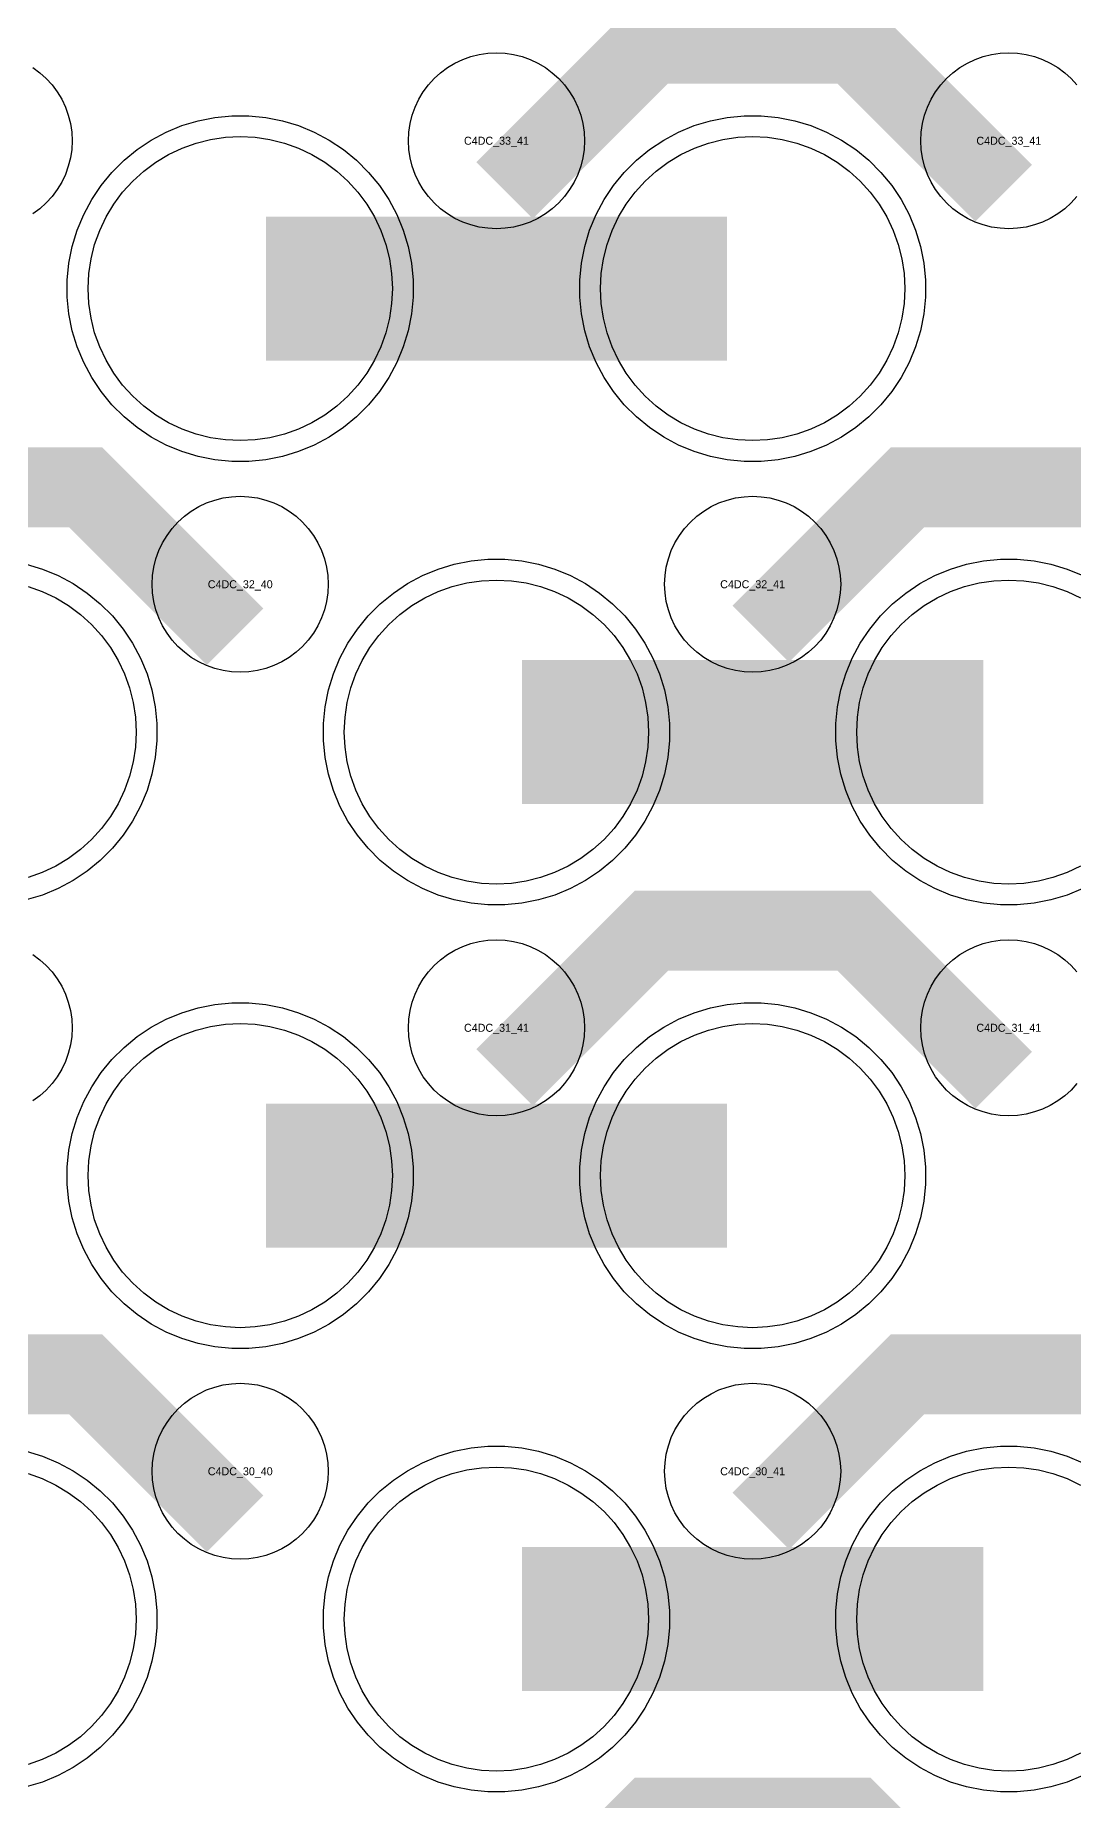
# Model space of a CAD drawing. Extents: x -11880 to 11880, y -14992 to 14992.
# Drawn here: x 976 to 1300, y -10739 to -10188 of the extents above; entities that cross this region are included whole.
import ezdxf
from ezdxf.enums import TextEntityAlignment as Align

# ---------------------------------------------------------------- set-up
doc = ezdxf.new("R2010")
doc.units = 0
doc.header["$MEASUREMENT"] = 0
for name, color, linetype in [('GDS_775_DT_237', 138, 'CONTINUOUS'), ('RDL1_FS', 34, 'CONTINUOUS'), ('RDL_BS', 160, 'CONTINUOUS')]:
    doc.layers.add(name, color=color, linetype=linetype)

msp = doc.modelspace()

# ---------------------------------------------------------------- linework, layer by layer
at = {"layer": 'RDL1_FS'}
for points in [[(1040, -10314.459), (1035.343, -10314.23), (1030.732, -10313.546), (1026.209, -10312.414), (1021.819, -10310.842), (1017.605, -10308.85), (1013.605, -10306.452), (1009.86, -10303.674), (1006.406, -10300.544), (1003.276, -10297.09), (1000.498, -10293.345), (998.1, -10289.345), (996.108, -10285.131), (994.536, -10280.741), (993.404, -10276.218), (992.72, -10271.607), (992.491, -10266.95), (992.72, -10262.293), (993.404, -10257.682), (994.536, -10253.159), (996.108, -10248.769), (998.1, -10244.555), (1000.498, -10240.555), (1003.276, -10236.81), (1006.406, -10233.356), (1009.86, -10230.226), (1013.605, -10227.448), (1017.605, -10225.05), (1021.819, -10223.058), (1026.209, -10221.486), (1030.732, -10220.354), (1035.343, -10219.67), (1040, -10219.441), (1044.657, -10219.67), (1049.268, -10220.354), (1053.791, -10221.486), (1058.181, -10223.058), (1062.395, -10225.05), (1066.395, -10227.448), (1070.14, -10230.226), (1073.594, -10233.356), (1076.724, -10236.81), (1079.502, -10240.555), (1081.9, -10244.555), (1083.892, -10248.769), (1085.464, -10253.159), (1086.596, -10257.682), (1087.28, -10262.293), (1087.509, -10266.95), (1087.28, -10271.607), (1086.596, -10276.218), (1085.464, -10280.741), (1083.892, -10285.131), (1081.9, -10289.345), (1079.502, -10293.345), (1076.724, -10297.09), (1073.594, -10300.544), (1070.14, -10303.674), (1066.395, -10306.452), (1062.395, -10308.85), (1058.181, -10310.842), (1053.791, -10312.414), (1049.268, -10313.546), (1044.657, -10314.23)], [(1200, -10314.459), (1195.343, -10314.23), (1190.732, -10313.546), (1186.209, -10312.414), (1181.819, -10310.842), (1177.605, -10308.85), (1173.605, -10306.452), (1169.86, -10303.674), (1166.406, -10300.544), (1163.276, -10297.09), (1160.498, -10293.345), (1158.1, -10289.345), (1156.108, -10285.131), (1154.536, -10280.741), (1153.404, -10276.218), (1152.72, -10271.607), (1152.491, -10266.95), (1152.72, -10262.293), (1153.404, -10257.682), (1154.536, -10253.159), (1156.108, -10248.769), (1158.1, -10244.555), (1160.498, -10240.555), (1163.276, -10236.81), (1166.406, -10233.356), (1169.86, -10230.226), (1173.605, -10227.448), (1177.605, -10225.05), (1181.819, -10223.058), (1186.209, -10221.486), (1190.732, -10220.354), (1195.343, -10219.67), (1200, -10219.441), (1204.657, -10219.67), (1209.268, -10220.354), (1213.791, -10221.486), (1218.181, -10223.058), (1222.395, -10225.05), (1226.395, -10227.448), (1230.14, -10230.226), (1233.594, -10233.356), (1236.724, -10236.81), (1239.502, -10240.555), (1241.9, -10244.555), (1243.892, -10248.769), (1245.464, -10253.159), (1246.596, -10257.682), (1247.28, -10262.293), (1247.509, -10266.95), (1247.28, -10271.607), (1246.596, -10276.218), (1245.464, -10280.741), (1243.892, -10285.131), (1241.9, -10289.345), (1239.502, -10293.345), (1236.724, -10297.09), (1233.594, -10300.544), (1230.14, -10303.674), (1226.395, -10306.452), (1222.395, -10308.85), (1218.181, -10310.842), (1213.791, -10312.414), (1209.268, -10313.546), (1204.657, -10314.23)], [(1120, -10453.024), (1115.343, -10452.795), (1110.732, -10452.111), (1106.209, -10450.979), (1101.819, -10449.407), (1097.605, -10447.415), (1093.605, -10445.017), (1089.86, -10442.239), (1086.406, -10439.109), (1083.276, -10435.655), (1080.498, -10431.91), (1078.1, -10427.91), (1076.108, -10423.696), (1074.536, -10419.306), (1073.404, -10414.783), (1072.72, -10410.172), (1072.491, -10405.515), (1072.72, -10400.858), (1073.404, -10396.247), (1074.536, -10391.724), (1076.108, -10387.334), (1078.1, -10383.12), (1080.498, -10379.12), (1083.276, -10375.375), (1086.406, -10371.921), (1089.86, -10368.791), (1093.605, -10366.013), (1097.605, -10363.615), (1101.819, -10361.623), (1106.209, -10360.051), (1110.732, -10358.919), (1115.343, -10358.235), (1120, -10358.006), (1124.657, -10358.235), (1129.268, -10358.919), (1133.791, -10360.051), (1138.181, -10361.623), (1142.395, -10363.615), (1146.395, -10366.013), (1150.14, -10368.791), (1153.594, -10371.921), (1156.724, -10375.375), (1159.502, -10379.12), (1161.9, -10383.12), (1163.892, -10387.334), (1165.464, -10391.724), (1166.596, -10396.247), (1167.28, -10400.858), (1167.509, -10405.515), (1167.28, -10410.172), (1166.596, -10414.783), (1165.464, -10419.306), (1163.892, -10423.696), (1161.9, -10427.91), (1159.502, -10431.91), (1156.724, -10435.655), (1153.594, -10439.109), (1150.14, -10442.239), (1146.395, -10445.017), (1142.395, -10447.415), (1138.181, -10449.407), (1133.791, -10450.979), (1129.268, -10452.111), (1124.657, -10452.795)], [(1040, -10591.589), (1035.343, -10591.36), (1030.732, -10590.676), (1026.209, -10589.544), (1021.819, -10587.972), (1017.605, -10585.98), (1013.605, -10583.582), (1009.86, -10580.804), (1006.406, -10577.674), (1003.276, -10574.22), (1000.498, -10570.475), (998.1, -10566.475), (996.108, -10562.261), (994.536, -10557.871), (993.404, -10553.348), (992.72, -10548.737), (992.491, -10544.08), (992.72, -10539.423), (993.404, -10534.812), (994.536, -10530.289), (996.108, -10525.899), (998.1, -10521.685), (1000.498, -10517.685), (1003.276, -10513.94), (1006.406, -10510.486), (1009.86, -10507.356), (1013.605, -10504.578), (1017.605, -10502.18), (1021.819, -10500.188), (1026.209, -10498.616), (1030.732, -10497.484), (1035.343, -10496.8), (1040, -10496.571), (1044.657, -10496.8), (1049.268, -10497.484), (1053.791, -10498.616), (1058.181, -10500.188), (1062.395, -10502.18), (1066.395, -10504.578), (1070.14, -10507.356), (1073.594, -10510.486), (1076.724, -10513.94), (1079.502, -10517.685), (1081.9, -10521.685), (1083.892, -10525.899), (1085.464, -10530.289), (1086.596, -10534.812), (1087.28, -10539.423), (1087.509, -10544.08), (1087.28, -10548.737), (1086.596, -10553.348), (1085.464, -10557.871), (1083.892, -10562.261), (1081.9, -10566.475), (1079.502, -10570.475), (1076.724, -10574.22), (1073.594, -10577.674), (1070.14, -10580.804), (1066.395, -10583.582), (1062.395, -10585.98), (1058.181, -10587.972), (1053.791, -10589.544), (1049.268, -10590.676), (1044.657, -10591.36)], [(1200, -10591.589), (1195.343, -10591.36), (1190.732, -10590.676), (1186.209, -10589.544), (1181.819, -10587.972), (1177.605, -10585.98), (1173.605, -10583.582), (1169.86, -10580.804), (1166.406, -10577.674), (1163.276, -10574.22), (1160.498, -10570.475), (1158.1, -10566.475), (1156.108, -10562.261), (1154.536, -10557.871), (1153.404, -10553.348), (1152.72, -10548.737), (1152.491, -10544.08), (1152.72, -10539.423), (1153.404, -10534.812), (1154.536, -10530.289), (1156.108, -10525.899), (1158.1, -10521.685), (1160.498, -10517.685), (1163.276, -10513.94), (1166.406, -10510.486), (1169.86, -10507.356), (1173.605, -10504.578), (1177.605, -10502.18), (1181.819, -10500.188), (1186.209, -10498.616), (1190.732, -10497.484), (1195.343, -10496.8), (1200, -10496.571), (1204.657, -10496.8), (1209.268, -10497.484), (1213.791, -10498.616), (1218.181, -10500.188), (1222.395, -10502.18), (1226.395, -10504.578), (1230.14, -10507.356), (1233.594, -10510.486), (1236.724, -10513.94), (1239.502, -10517.685), (1241.9, -10521.685), (1243.892, -10525.899), (1245.464, -10530.289), (1246.596, -10534.812), (1247.28, -10539.423), (1247.509, -10544.08), (1247.28, -10548.737), (1246.596, -10553.348), (1245.464, -10557.871), (1243.892, -10562.261), (1241.9, -10566.475), (1239.502, -10570.475), (1236.724, -10574.22), (1233.594, -10577.674), (1230.14, -10580.804), (1226.395, -10583.582), (1222.395, -10585.98), (1218.181, -10587.972), (1213.791, -10589.544), (1209.268, -10590.676), (1204.657, -10591.36)], [(1120, -10730.149), (1115.343, -10729.92), (1110.732, -10729.236), (1106.209, -10728.104), (1101.819, -10726.532), (1097.605, -10724.54), (1093.605, -10722.142), (1089.86, -10719.364), (1086.406, -10716.234), (1083.276, -10712.78), (1080.498, -10709.035), (1078.1, -10705.035), (1076.108, -10700.821), (1074.536, -10696.431), (1073.404, -10691.908), (1072.72, -10687.297), (1072.491, -10682.64), (1072.72, -10677.983), (1073.404, -10673.372), (1074.536, -10668.849), (1076.108, -10664.459), (1078.1, -10660.245), (1080.498, -10656.245), (1083.276, -10652.5), (1086.406, -10649.046), (1089.86, -10645.916), (1093.605, -10643.138), (1097.605, -10640.74), (1101.819, -10638.748), (1106.209, -10637.176), (1110.732, -10636.044), (1115.343, -10635.36), (1120, -10635.131), (1124.657, -10635.36), (1129.268, -10636.044), (1133.791, -10637.176), (1138.181, -10638.748), (1142.395, -10640.74), (1146.395, -10643.138), (1150.14, -10645.916), (1153.594, -10649.046), (1156.724, -10652.5), (1159.502, -10656.245), (1161.9, -10660.245), (1163.892, -10664.459), (1165.464, -10668.849), (1166.596, -10673.372), (1167.28, -10677.983), (1167.509, -10682.64), (1167.28, -10687.297), (1166.596, -10691.908), (1165.464, -10696.431), (1163.892, -10700.821), (1161.9, -10705.035), (1159.502, -10709.035), (1156.724, -10712.78), (1153.594, -10716.234), (1150.14, -10719.364), (1146.395, -10722.142), (1142.395, -10724.54), (1138.181, -10726.532), (1133.791, -10728.104), (1129.268, -10729.236), (1124.657, -10729.92)]]:
    msp.add_lwpolyline(points, close=True, dxfattribs=at)
for points in [[(1048.002, -10266.95, 45, 45, 0), (1120.002, -10266.95, 45, 45, 0)], [(1120.002, -10266.95, 45, 45, 0), (1192.002, -10266.95, 45, 45, 0)], [(1128.002, -10405.515, 45, 45, 0), (1200.002, -10405.515, 45, 45, 0)], [(1200.002, -10405.515, 45, 45, 0), (1272.002, -10405.515, 45, 45, 0)], [(1048.002, -10544.08, 45, 45, 0), (1120.002, -10544.08, 45, 45, 0)], [(1120.002, -10544.08, 45, 45, 0), (1192.002, -10544.08, 45, 45, 0)], [(1128.002, -10682.64, 45, 45, 0), (1200.002, -10682.64, 45, 45, 0)], [(1200.002, -10682.64, 45, 45, 0), (1272.002, -10682.64, 45, 45, 0)]]:
    msp.add_lwpolyline(points, format="xyseb", dxfattribs=at)
for points in [[(973.791, -10360.051), (978.181, -10361.623), (982.395, -10363.615), (986.395, -10366.013), (990.14, -10368.791), (993.594, -10371.921), (996.724, -10375.375), (999.502, -10379.12), (1001.9, -10383.12), (1003.892, -10387.334), (1005.464, -10391.724), (1006.596, -10396.247), (1007.28, -10400.858), (1007.509, -10405.515), (1007.28, -10410.172), (1006.596, -10414.783), (1005.464, -10419.306), (1003.892, -10423.696), (1001.9, -10427.91), (999.502, -10431.91), (996.724, -10435.655), (993.594, -10439.109), (990.14, -10442.239), (986.395, -10445.017), (982.395, -10447.415), (978.181, -10449.407), (973.791, -10450.979)], [(1302.395, -10447.415), (1298.181, -10449.407), (1293.791, -10450.979), (1289.268, -10452.111), (1284.657, -10452.795), (1280, -10453.024), (1275.343, -10452.795), (1270.732, -10452.111), (1266.209, -10450.979), (1261.819, -10449.407), (1257.605, -10447.415), (1253.605, -10445.017), (1249.86, -10442.239), (1246.406, -10439.109), (1243.276, -10435.655), (1240.498, -10431.91), (1238.1, -10427.91), (1236.108, -10423.696), (1234.536, -10419.306), (1233.404, -10414.783), (1232.72, -10410.172), (1232.491, -10405.515), (1232.72, -10400.858), (1233.404, -10396.247), (1234.536, -10391.724), (1236.108, -10387.334), (1238.1, -10383.12), (1240.498, -10379.12), (1243.276, -10375.375), (1246.406, -10371.921), (1249.86, -10368.791), (1253.605, -10366.013), (1257.605, -10363.615), (1261.819, -10361.623), (1266.209, -10360.051), (1270.732, -10358.919), (1275.343, -10358.235), (1280, -10358.006), (1284.657, -10358.235), (1289.268, -10358.919), (1293.791, -10360.051), (1298.181, -10361.623), (1302.395, -10363.615)], [(973.791, -10637.176), (978.181, -10638.748), (982.395, -10640.74), (986.395, -10643.138), (990.14, -10645.916), (993.594, -10649.046), (996.724, -10652.5), (999.502, -10656.245), (1001.9, -10660.245), (1003.892, -10664.459), (1005.464, -10668.849), (1006.596, -10673.372), (1007.28, -10677.983), (1007.509, -10682.64), (1007.28, -10687.297), (1006.596, -10691.908), (1005.464, -10696.431), (1003.892, -10700.821), (1001.9, -10705.035), (999.502, -10709.035), (996.724, -10712.78), (993.594, -10716.234), (990.14, -10719.364), (986.395, -10722.142), (982.395, -10724.54), (978.181, -10726.532), (973.791, -10728.104)], [(1302.395, -10724.54), (1298.181, -10726.532), (1293.791, -10728.104), (1289.268, -10729.236), (1284.657, -10729.92), (1280, -10730.149), (1275.343, -10729.92), (1270.732, -10729.236), (1266.209, -10728.104), (1261.819, -10726.532), (1257.605, -10724.54), (1253.605, -10722.142), (1249.86, -10719.364), (1246.406, -10716.234), (1243.276, -10712.78), (1240.498, -10709.035), (1238.1, -10705.035), (1236.108, -10700.821), (1234.536, -10696.431), (1233.404, -10691.908), (1232.72, -10687.297), (1232.491, -10682.64), (1232.72, -10677.983), (1233.404, -10673.372), (1234.536, -10668.849), (1236.108, -10664.459), (1238.1, -10660.245), (1240.498, -10656.245), (1243.276, -10652.5), (1246.406, -10649.046), (1249.86, -10645.916), (1253.605, -10643.138), (1257.605, -10640.74), (1261.819, -10638.748), (1266.209, -10637.176), (1270.732, -10636.044), (1275.343, -10635.36), (1280, -10635.131), (1284.657, -10635.36), (1289.268, -10636.044), (1293.791, -10637.176), (1298.181, -10638.748), (1302.395, -10640.74)]]:
    msp.add_lwpolyline(points, dxfattribs=at)
at = {"layer": 'RDL_BS'}
for points in [[(1122.562, -10236.264, 25, 25, 0), (1168.377, -10190.449, 25, 25, 0), (1201.93, -10190.449, 25, 25, 0)], [(1278.401, -10237.163, 25, 25, 0), (1231.687, -10190.449, 25, 25, 0), (1201.929, -10190.449, 25, 25, 0)], [(1038.401, -10375.728, 25, 25, 0), (991.687, -10329.014, 25, 25, 0), (961.929, -10329.014, 25, 25, 0)], [(1202.562, -10374.829, 25, 25, 0), (1248.377, -10329.014, 25, 25, 0), (1281.93, -10329.014, 25, 25, 0)], [(1358.401, -10375.728, 25, 25, 0), (1311.687, -10329.014, 25, 25, 0), (1281.929, -10329.014, 25, 25, 0)], [(1122.562, -10513.394, 25, 25, 0), (1168.377, -10467.579, 25, 25, 0), (1201.93, -10467.579, 25, 25, 0)], [(1278.401, -10514.293, 25, 25, 0), (1231.687, -10467.579, 25, 25, 0), (1201.929, -10467.579, 25, 25, 0)], [(1038.401, -10652.853, 25, 25, 0), (991.687, -10606.139, 25, 25, 0), (961.929, -10606.139, 25, 25, 0)], [(1202.562, -10651.954, 25, 25, 0), (1248.377, -10606.139, 25, 25, 0), (1281.93, -10606.139, 25, 25, 0)], [(1358.401, -10652.853, 25, 25, 0), (1311.687, -10606.139, 25, 25, 0), (1281.929, -10606.139, 25, 25, 0)], [(1122.562, -10790.519, 25, 25, 0), (1168.377, -10744.704, 25, 25, 0), (1201.93, -10744.704, 25, 25, 0)], [(1278.401, -10791.418, 25, 25, 0), (1231.687, -10744.704, 25, 25, 0), (1201.929, -10744.704, 25, 25, 0)]]:
    msp.add_lwpolyline(points, format="xyseb", dxfattribs=at)
for points in [[(1120, -10248.256), (1117.307, -10248.124), (1114.635, -10247.728), (1112.016, -10247.071), (1109.481, -10246.164), (1107.044, -10245.012), (1104.72, -10243.619), (1102.557, -10242.016), (1100.558, -10240.204), (1098.746, -10238.205), (1097.143, -10236.042), (1095.75, -10233.718), (1094.598, -10231.281), (1093.691, -10228.746), (1093.034, -10226.127), (1092.638, -10223.455), (1092.506, -10220.762), (1092.638, -10218.069), (1093.034, -10215.397), (1093.691, -10212.778), (1094.598, -10210.243), (1095.75, -10207.806), (1097.143, -10205.482), (1098.746, -10203.319), (1100.558, -10201.32), (1102.557, -10199.508), (1104.72, -10197.905), (1107.044, -10196.512), (1109.481, -10195.36), (1112.016, -10194.453), (1114.635, -10193.796), (1117.307, -10193.4), (1120, -10193.268), (1122.693, -10193.4), (1125.365, -10193.796), (1127.984, -10194.453), (1130.519, -10195.36), (1132.956, -10196.512), (1135.28, -10197.905), (1137.443, -10199.508), (1139.442, -10201.32), (1141.254, -10203.319), (1142.857, -10205.482), (1144.25, -10207.806), (1145.402, -10210.243), (1146.309, -10212.778), (1146.966, -10215.397), (1147.362, -10218.069), (1147.494, -10220.762), (1147.362, -10223.455), (1146.966, -10226.127), (1146.309, -10228.746), (1145.402, -10231.281), (1144.25, -10233.718), (1142.857, -10236.042), (1141.254, -10238.205), (1139.442, -10240.204), (1137.443, -10242.016), (1135.28, -10243.619), (1132.956, -10245.012), (1130.519, -10246.164), (1127.984, -10247.071), (1125.365, -10247.728), (1122.693, -10248.124)], [(1037.356, -10320.95), (1032.062, -10320.433), (1026.835, -10319.387), (1021.795, -10317.856), (1016.885, -10315.825), (1012.223, -10313.333), (1007.809, -10310.386), (1003.708, -10307.024), (999.926, -10303.242), (996.564, -10299.141), (993.617, -10294.727), (991.125, -10290.065), (989.094, -10285.155), (987.563, -10280.115), (986.517, -10274.888), (986, -10269.594), (986, -10264.306), (986.517, -10259.012), (987.563, -10253.785), (989.094, -10248.745), (991.125, -10243.835), (993.617, -10239.173), (996.564, -10234.759), (999.926, -10230.658), (1003.708, -10226.876), (1007.809, -10223.514), (1012.223, -10220.567), (1016.885, -10218.075), (1021.795, -10216.044), (1026.835, -10214.513), (1032.062, -10213.467), (1037.356, -10212.95), (1042.644, -10212.95), (1047.938, -10213.467), (1053.165, -10214.513), (1058.205, -10216.044), (1063.115, -10218.075), (1067.777, -10220.567), (1072.191, -10223.514), (1076.292, -10226.876), (1080.074, -10230.658), (1083.436, -10234.759), (1086.383, -10239.173), (1088.875, -10243.835), (1090.906, -10248.745), (1092.437, -10253.785), (1093.483, -10259.012), (1094, -10264.306), (1094, -10269.594), (1093.483, -10274.888), (1092.437, -10280.115), (1090.906, -10285.155), (1088.875, -10290.065), (1086.383, -10294.727), (1083.436, -10299.141), (1080.074, -10303.242), (1076.292, -10307.024), (1072.191, -10310.386), (1067.777, -10313.333), (1063.115, -10315.825), (1058.205, -10317.856), (1053.165, -10319.387), (1047.938, -10320.433), (1042.644, -10320.95)], [(1197.356, -10320.95), (1192.062, -10320.433), (1186.835, -10319.387), (1181.795, -10317.856), (1176.885, -10315.825), (1172.223, -10313.333), (1167.809, -10310.386), (1163.708, -10307.024), (1159.926, -10303.242), (1156.564, -10299.141), (1153.617, -10294.727), (1151.125, -10290.065), (1149.094, -10285.155), (1147.563, -10280.115), (1146.517, -10274.888), (1146, -10269.594), (1146, -10264.306), (1146.517, -10259.012), (1147.563, -10253.785), (1149.094, -10248.745), (1151.125, -10243.835), (1153.617, -10239.173), (1156.564, -10234.759), (1159.926, -10230.658), (1163.708, -10226.876), (1167.809, -10223.514), (1172.223, -10220.567), (1176.885, -10218.075), (1181.795, -10216.044), (1186.835, -10214.513), (1192.062, -10213.467), (1197.356, -10212.95), (1202.644, -10212.95), (1207.938, -10213.467), (1213.165, -10214.513), (1218.205, -10216.044), (1223.115, -10218.075), (1227.777, -10220.567), (1232.191, -10223.514), (1236.292, -10226.876), (1240.074, -10230.658), (1243.436, -10234.759), (1246.383, -10239.173), (1248.875, -10243.835), (1250.906, -10248.745), (1252.437, -10253.785), (1253.483, -10259.012), (1254, -10264.306), (1254, -10269.594), (1253.483, -10274.888), (1252.437, -10280.115), (1250.906, -10285.155), (1248.875, -10290.065), (1246.383, -10294.727), (1243.436, -10299.141), (1240.074, -10303.242), (1236.292, -10307.024), (1232.191, -10310.386), (1227.777, -10313.333), (1223.115, -10315.825), (1218.205, -10317.856), (1213.165, -10319.387), (1207.938, -10320.433), (1202.644, -10320.95)], [(1040, -10386.821), (1037.307, -10386.689), (1034.635, -10386.293), (1032.016, -10385.636), (1029.481, -10384.729), (1027.044, -10383.577), (1024.72, -10382.184), (1022.557, -10380.581), (1020.558, -10378.769), (1018.746, -10376.77), (1017.143, -10374.607), (1015.75, -10372.283), (1014.598, -10369.846), (1013.691, -10367.311), (1013.034, -10364.692), (1012.638, -10362.02), (1012.506, -10359.327), (1012.638, -10356.634), (1013.034, -10353.962), (1013.691, -10351.343), (1014.598, -10348.808), (1015.75, -10346.371), (1017.143, -10344.047), (1018.746, -10341.884), (1020.558, -10339.885), (1022.557, -10338.073), (1024.72, -10336.47), (1027.044, -10335.077), (1029.481, -10333.925), (1032.016, -10333.018), (1034.635, -10332.361), (1037.307, -10331.965), (1040, -10331.833), (1042.693, -10331.965), (1045.365, -10332.361), (1047.984, -10333.018), (1050.519, -10333.925), (1052.956, -10335.077), (1055.28, -10336.47), (1057.443, -10338.073), (1059.442, -10339.885), (1061.254, -10341.884), (1062.857, -10344.047), (1064.25, -10346.371), (1065.402, -10348.808), (1066.309, -10351.343), (1066.966, -10353.962), (1067.362, -10356.634), (1067.494, -10359.327), (1067.362, -10362.02), (1066.966, -10364.692), (1066.309, -10367.311), (1065.402, -10369.846), (1064.25, -10372.283), (1062.857, -10374.607), (1061.254, -10376.77), (1059.442, -10378.769), (1057.443, -10380.581), (1055.28, -10382.184), (1052.956, -10383.577), (1050.519, -10384.729), (1047.984, -10385.636), (1045.365, -10386.293), (1042.693, -10386.689)], [(1200, -10386.821), (1197.307, -10386.689), (1194.635, -10386.293), (1192.016, -10385.636), (1189.481, -10384.729), (1187.044, -10383.577), (1184.72, -10382.184), (1182.557, -10380.581), (1180.558, -10378.769), (1178.746, -10376.77), (1177.143, -10374.607), (1175.75, -10372.283), (1174.598, -10369.846), (1173.691, -10367.311), (1173.034, -10364.692), (1172.638, -10362.02), (1172.506, -10359.327), (1172.638, -10356.634), (1173.034, -10353.962), (1173.691, -10351.343), (1174.598, -10348.808), (1175.75, -10346.371), (1177.143, -10344.047), (1178.746, -10341.884), (1180.558, -10339.885), (1182.557, -10338.073), (1184.72, -10336.47), (1187.044, -10335.077), (1189.481, -10333.925), (1192.016, -10333.018), (1194.635, -10332.361), (1197.307, -10331.965), (1200, -10331.833), (1202.693, -10331.965), (1205.365, -10332.361), (1207.984, -10333.018), (1210.519, -10333.925), (1212.956, -10335.077), (1215.28, -10336.47), (1217.443, -10338.073), (1219.442, -10339.885), (1221.254, -10341.884), (1222.857, -10344.047), (1224.25, -10346.371), (1225.402, -10348.808), (1226.309, -10351.343), (1226.966, -10353.962), (1227.362, -10356.634), (1227.494, -10359.327), (1227.362, -10362.02), (1226.966, -10364.692), (1226.309, -10367.311), (1225.402, -10369.846), (1224.25, -10372.283), (1222.857, -10374.607), (1221.254, -10376.77), (1219.442, -10378.769), (1217.443, -10380.581), (1215.28, -10382.184), (1212.956, -10383.577), (1210.519, -10384.729), (1207.984, -10385.636), (1205.365, -10386.293), (1202.693, -10386.689)], [(1117.356, -10459.515), (1112.062, -10458.998), (1106.835, -10457.952), (1101.795, -10456.421), (1096.885, -10454.39), (1092.223, -10451.898), (1087.809, -10448.951), (1083.708, -10445.589), (1079.926, -10441.807), (1076.564, -10437.706), (1073.617, -10433.292), (1071.125, -10428.63), (1069.094, -10423.72), (1067.563, -10418.68), (1066.517, -10413.453), (1066, -10408.159), (1066, -10402.871), (1066.517, -10397.577), (1067.563, -10392.35), (1069.094, -10387.31), (1071.125, -10382.4), (1073.617, -10377.738), (1076.564, -10373.324), (1079.926, -10369.223), (1083.708, -10365.441), (1087.809, -10362.079), (1092.223, -10359.132), (1096.885, -10356.64), (1101.795, -10354.609), (1106.835, -10353.078), (1112.062, -10352.032), (1117.356, -10351.515), (1122.644, -10351.515), (1127.938, -10352.032), (1133.165, -10353.078), (1138.205, -10354.609), (1143.115, -10356.64), (1147.777, -10359.132), (1152.191, -10362.079), (1156.292, -10365.441), (1160.074, -10369.223), (1163.436, -10373.324), (1166.383, -10377.738), (1168.875, -10382.4), (1170.906, -10387.31), (1172.437, -10392.35), (1173.483, -10397.577), (1174, -10402.871), (1174, -10408.159), (1173.483, -10413.453), (1172.437, -10418.68), (1170.906, -10423.72), (1168.875, -10428.63), (1166.383, -10433.292), (1163.436, -10437.706), (1160.074, -10441.807), (1156.292, -10445.589), (1152.191, -10448.951), (1147.777, -10451.898), (1143.115, -10454.39), (1138.205, -10456.421), (1133.165, -10457.952), (1127.938, -10458.998), (1122.644, -10459.515)], [(1120, -10525.386), (1117.307, -10525.254), (1114.635, -10524.858), (1112.016, -10524.201), (1109.481, -10523.294), (1107.044, -10522.142), (1104.72, -10520.749), (1102.557, -10519.146), (1100.558, -10517.334), (1098.746, -10515.335), (1097.143, -10513.172), (1095.75, -10510.848), (1094.598, -10508.411), (1093.691, -10505.876), (1093.034, -10503.257), (1092.638, -10500.585), (1092.506, -10497.892), (1092.638, -10495.199), (1093.034, -10492.527), (1093.691, -10489.908), (1094.598, -10487.373), (1095.75, -10484.936), (1097.143, -10482.612), (1098.746, -10480.449), (1100.558, -10478.45), (1102.557, -10476.638), (1104.72, -10475.035), (1107.044, -10473.642), (1109.481, -10472.49), (1112.016, -10471.583), (1114.635, -10470.926), (1117.307, -10470.53), (1120, -10470.398), (1122.693, -10470.53), (1125.365, -10470.926), (1127.984, -10471.583), (1130.519, -10472.49), (1132.956, -10473.642), (1135.28, -10475.035), (1137.443, -10476.638), (1139.442, -10478.45), (1141.254, -10480.449), (1142.857, -10482.612), (1144.25, -10484.936), (1145.402, -10487.373), (1146.309, -10489.908), (1146.966, -10492.527), (1147.362, -10495.199), (1147.494, -10497.892), (1147.362, -10500.585), (1146.966, -10503.257), (1146.309, -10505.876), (1145.402, -10508.411), (1144.25, -10510.848), (1142.857, -10513.172), (1141.254, -10515.335), (1139.442, -10517.334), (1137.443, -10519.146), (1135.28, -10520.749), (1132.956, -10522.142), (1130.519, -10523.294), (1127.984, -10524.201), (1125.365, -10524.858), (1122.693, -10525.254)], [(1037.356, -10598.08), (1032.062, -10597.563), (1026.835, -10596.517), (1021.795, -10594.986), (1016.885, -10592.955), (1012.223, -10590.463), (1007.809, -10587.516), (1003.708, -10584.154), (999.926, -10580.372), (996.564, -10576.271), (993.617, -10571.857), (991.125, -10567.195), (989.094, -10562.285), (987.563, -10557.245), (986.517, -10552.018), (986, -10546.724), (986, -10541.436), (986.517, -10536.142), (987.563, -10530.915), (989.094, -10525.875), (991.125, -10520.965), (993.617, -10516.303), (996.564, -10511.889), (999.926, -10507.788), (1003.708, -10504.006), (1007.809, -10500.644), (1012.223, -10497.697), (1016.885, -10495.205), (1021.795, -10493.174), (1026.835, -10491.643), (1032.062, -10490.597), (1037.356, -10490.08), (1042.644, -10490.08), (1047.938, -10490.597), (1053.165, -10491.643), (1058.205, -10493.174), (1063.115, -10495.205), (1067.777, -10497.697), (1072.191, -10500.644), (1076.292, -10504.006), (1080.074, -10507.788), (1083.436, -10511.889), (1086.383, -10516.303), (1088.875, -10520.965), (1090.906, -10525.875), (1092.437, -10530.915), (1093.483, -10536.142), (1094, -10541.436), (1094, -10546.724), (1093.483, -10552.018), (1092.437, -10557.245), (1090.906, -10562.285), (1088.875, -10567.195), (1086.383, -10571.857), (1083.436, -10576.271), (1080.074, -10580.372), (1076.292, -10584.154), (1072.191, -10587.516), (1067.777, -10590.463), (1063.115, -10592.955), (1058.205, -10594.986), (1053.165, -10596.517), (1047.938, -10597.563), (1042.644, -10598.08)], [(1197.356, -10598.08), (1192.062, -10597.563), (1186.835, -10596.517), (1181.795, -10594.986), (1176.885, -10592.955), (1172.223, -10590.463), (1167.809, -10587.516), (1163.708, -10584.154), (1159.926, -10580.372), (1156.564, -10576.271), (1153.617, -10571.857), (1151.125, -10567.195), (1149.094, -10562.285), (1147.563, -10557.245), (1146.517, -10552.018), (1146, -10546.724), (1146, -10541.436), (1146.517, -10536.142), (1147.563, -10530.915), (1149.094, -10525.875), (1151.125, -10520.965), (1153.617, -10516.303), (1156.564, -10511.889), (1159.926, -10507.788), (1163.708, -10504.006), (1167.809, -10500.644), (1172.223, -10497.697), (1176.885, -10495.205), (1181.795, -10493.174), (1186.835, -10491.643), (1192.062, -10490.597), (1197.356, -10490.08), (1202.644, -10490.08), (1207.938, -10490.597), (1213.165, -10491.643), (1218.205, -10493.174), (1223.115, -10495.205), (1227.777, -10497.697), (1232.191, -10500.644), (1236.292, -10504.006), (1240.074, -10507.788), (1243.436, -10511.889), (1246.383, -10516.303), (1248.875, -10520.965), (1250.906, -10525.875), (1252.437, -10530.915), (1253.483, -10536.142), (1254, -10541.436), (1254, -10546.724), (1253.483, -10552.018), (1252.437, -10557.245), (1250.906, -10562.285), (1248.875, -10567.195), (1246.383, -10571.857), (1243.436, -10576.271), (1240.074, -10580.372), (1236.292, -10584.154), (1232.191, -10587.516), (1227.777, -10590.463), (1223.115, -10592.955), (1218.205, -10594.986), (1213.165, -10596.517), (1207.938, -10597.563), (1202.644, -10598.08)], [(1040, -10663.946), (1037.307, -10663.814), (1034.635, -10663.418), (1032.016, -10662.761), (1029.481, -10661.854), (1027.044, -10660.702), (1024.72, -10659.309), (1022.557, -10657.706), (1020.558, -10655.894), (1018.746, -10653.895), (1017.143, -10651.732), (1015.75, -10649.408), (1014.598, -10646.971), (1013.691, -10644.436), (1013.034, -10641.817), (1012.638, -10639.145), (1012.506, -10636.452), (1012.638, -10633.759), (1013.034, -10631.087), (1013.691, -10628.468), (1014.598, -10625.933), (1015.75, -10623.496), (1017.143, -10621.172), (1018.746, -10619.009), (1020.558, -10617.01), (1022.557, -10615.198), (1024.72, -10613.595), (1027.044, -10612.202), (1029.481, -10611.05), (1032.016, -10610.143), (1034.635, -10609.486), (1037.307, -10609.09), (1040, -10608.958), (1042.693, -10609.09), (1045.365, -10609.486), (1047.984, -10610.143), (1050.519, -10611.05), (1052.956, -10612.202), (1055.28, -10613.595), (1057.443, -10615.198), (1059.442, -10617.01), (1061.254, -10619.009), (1062.857, -10621.172), (1064.25, -10623.496), (1065.402, -10625.933), (1066.309, -10628.468), (1066.966, -10631.087), (1067.362, -10633.759), (1067.494, -10636.452), (1067.362, -10639.145), (1066.966, -10641.817), (1066.309, -10644.436), (1065.402, -10646.971), (1064.25, -10649.408), (1062.857, -10651.732), (1061.254, -10653.895), (1059.442, -10655.894), (1057.443, -10657.706), (1055.28, -10659.309), (1052.956, -10660.702), (1050.519, -10661.854), (1047.984, -10662.761), (1045.365, -10663.418), (1042.693, -10663.814)], [(1200, -10663.946), (1197.307, -10663.814), (1194.635, -10663.418), (1192.016, -10662.761), (1189.481, -10661.854), (1187.044, -10660.702), (1184.72, -10659.309), (1182.557, -10657.706), (1180.558, -10655.894), (1178.746, -10653.895), (1177.143, -10651.732), (1175.75, -10649.408), (1174.598, -10646.971), (1173.691, -10644.436), (1173.034, -10641.817), (1172.638, -10639.145), (1172.506, -10636.452), (1172.638, -10633.759), (1173.034, -10631.087), (1173.691, -10628.468), (1174.598, -10625.933), (1175.75, -10623.496), (1177.143, -10621.172), (1178.746, -10619.009), (1180.558, -10617.01), (1182.557, -10615.198), (1184.72, -10613.595), (1187.044, -10612.202), (1189.481, -10611.05), (1192.016, -10610.143), (1194.635, -10609.486), (1197.307, -10609.09), (1200, -10608.958), (1202.693, -10609.09), (1205.365, -10609.486), (1207.984, -10610.143), (1210.519, -10611.05), (1212.956, -10612.202), (1215.28, -10613.595), (1217.443, -10615.198), (1219.442, -10617.01), (1221.254, -10619.009), (1222.857, -10621.172), (1224.25, -10623.496), (1225.402, -10625.933), (1226.309, -10628.468), (1226.966, -10631.087), (1227.362, -10633.759), (1227.494, -10636.452), (1227.362, -10639.145), (1226.966, -10641.817), (1226.309, -10644.436), (1225.402, -10646.971), (1224.25, -10649.408), (1222.857, -10651.732), (1221.254, -10653.895), (1219.442, -10655.894), (1217.443, -10657.706), (1215.28, -10659.309), (1212.956, -10660.702), (1210.519, -10661.854), (1207.984, -10662.761), (1205.365, -10663.418), (1202.693, -10663.814)], [(1117.356, -10736.64), (1112.062, -10736.123), (1106.835, -10735.077), (1101.795, -10733.546), (1096.885, -10731.515), (1092.223, -10729.023), (1087.809, -10726.076), (1083.708, -10722.714), (1079.926, -10718.932), (1076.564, -10714.831), (1073.617, -10710.417), (1071.125, -10705.755), (1069.094, -10700.845), (1067.563, -10695.805), (1066.517, -10690.578), (1066, -10685.284), (1066, -10679.996), (1066.517, -10674.702), (1067.563, -10669.475), (1069.094, -10664.435), (1071.125, -10659.525), (1073.617, -10654.863), (1076.564, -10650.449), (1079.926, -10646.348), (1083.708, -10642.566), (1087.809, -10639.204), (1092.223, -10636.257), (1096.885, -10633.765), (1101.795, -10631.734), (1106.835, -10630.203), (1112.062, -10629.157), (1117.356, -10628.64), (1122.644, -10628.64), (1127.938, -10629.157), (1133.165, -10630.203), (1138.205, -10631.734), (1143.115, -10633.765), (1147.777, -10636.257), (1152.191, -10639.204), (1156.292, -10642.566), (1160.074, -10646.348), (1163.436, -10650.449), (1166.383, -10654.863), (1168.875, -10659.525), (1170.906, -10664.435), (1172.437, -10669.475), (1173.483, -10674.702), (1174, -10679.996), (1174, -10685.284), (1173.483, -10690.578), (1172.437, -10695.805), (1170.906, -10700.845), (1168.875, -10705.755), (1166.383, -10710.417), (1163.436, -10714.831), (1160.074, -10718.932), (1156.292, -10722.714), (1152.191, -10726.076), (1147.777, -10729.023), (1143.115, -10731.515), (1138.205, -10733.546), (1133.165, -10735.077), (1127.938, -10736.123), (1122.644, -10736.64)]]:
    msp.add_lwpolyline(points, close=True, dxfattribs=at)
for points in [[(1301.254, -10238.205), (1299.442, -10240.204), (1297.443, -10242.016), (1295.28, -10243.619), (1292.956, -10245.012), (1290.519, -10246.164), (1287.984, -10247.071), (1285.365, -10247.728), (1282.693, -10248.124), (1280, -10248.256), (1277.307, -10248.124), (1274.635, -10247.728), (1272.016, -10247.071), (1269.481, -10246.164), (1267.044, -10245.012), (1264.72, -10243.619), (1262.557, -10242.016), (1260.558, -10240.204), (1258.746, -10238.205), (1257.143, -10236.042), (1255.75, -10233.718), (1254.598, -10231.281), (1253.691, -10228.746), (1253.034, -10226.127), (1252.638, -10223.455), (1252.506, -10220.762), (1252.638, -10218.069), (1253.034, -10215.397), (1253.691, -10212.778), (1254.598, -10210.243), (1255.75, -10207.806), (1257.143, -10205.482), (1258.746, -10203.319), (1260.558, -10201.32), (1262.557, -10199.508), (1264.72, -10197.905), (1267.044, -10196.512), (1269.481, -10195.36), (1272.016, -10194.453), (1274.635, -10193.796), (1277.307, -10193.4), (1280, -10193.268), (1282.693, -10193.4), (1285.365, -10193.796), (1287.984, -10194.453), (1290.519, -10195.36), (1292.956, -10196.512), (1295.28, -10197.905), (1297.443, -10199.508), (1299.442, -10201.32), (1301.254, -10203.319)], [(975.28, -10197.905), (977.443, -10199.508), (979.442, -10201.32), (981.254, -10203.319), (982.857, -10205.482), (984.25, -10207.806), (985.402, -10210.243), (986.309, -10212.778), (986.966, -10215.397), (987.362, -10218.069), (987.494, -10220.762), (987.362, -10223.455), (986.966, -10226.127), (986.309, -10228.746), (985.402, -10231.281), (984.25, -10233.718), (982.857, -10236.042), (981.254, -10238.205), (979.442, -10240.204), (977.443, -10242.016), (975.28, -10243.619)], [(1303.115, -10454.39), (1298.205, -10456.421), (1293.165, -10457.952), (1287.938, -10458.998), (1282.644, -10459.515), (1277.356, -10459.515), (1272.062, -10458.998), (1266.835, -10457.952), (1261.795, -10456.421), (1256.885, -10454.39), (1252.223, -10451.898), (1247.809, -10448.951), (1243.708, -10445.589), (1239.926, -10441.807), (1236.564, -10437.706), (1233.617, -10433.292), (1231.125, -10428.63), (1229.094, -10423.72), (1227.563, -10418.68), (1226.517, -10413.453), (1226, -10408.159), (1226, -10402.871), (1226.517, -10397.577), (1227.563, -10392.35), (1229.094, -10387.31), (1231.125, -10382.4), (1233.617, -10377.738), (1236.564, -10373.324), (1239.926, -10369.223), (1243.708, -10365.441), (1247.809, -10362.079), (1252.223, -10359.132), (1256.885, -10356.64), (1261.795, -10354.609), (1266.835, -10353.078), (1272.062, -10352.032), (1277.356, -10351.515), (1282.644, -10351.515), (1287.938, -10352.032), (1293.165, -10353.078), (1298.205, -10354.609), (1303.115, -10356.64)], [(973.165, -10353.078), (978.205, -10354.609), (983.115, -10356.64), (987.777, -10359.132), (992.191, -10362.079), (996.292, -10365.441), (1000.074, -10369.223), (1003.436, -10373.324), (1006.383, -10377.738), (1008.875, -10382.4), (1010.906, -10387.31), (1012.437, -10392.35), (1013.483, -10397.577), (1014, -10402.871), (1014, -10408.159), (1013.483, -10413.453), (1012.437, -10418.68), (1010.906, -10423.72), (1008.875, -10428.63), (1006.383, -10433.292), (1003.436, -10437.706), (1000.074, -10441.807), (996.292, -10445.589), (992.191, -10448.951), (987.777, -10451.898), (983.115, -10454.39), (978.205, -10456.421), (973.165, -10457.952)], [(1301.254, -10515.335), (1299.442, -10517.334), (1297.443, -10519.146), (1295.28, -10520.749), (1292.956, -10522.142), (1290.519, -10523.294), (1287.984, -10524.201), (1285.365, -10524.858), (1282.693, -10525.254), (1280, -10525.386), (1277.307, -10525.254), (1274.635, -10524.858), (1272.016, -10524.201), (1269.481, -10523.294), (1267.044, -10522.142), (1264.72, -10520.749), (1262.557, -10519.146), (1260.558, -10517.334), (1258.746, -10515.335), (1257.143, -10513.172), (1255.75, -10510.848), (1254.598, -10508.411), (1253.691, -10505.876), (1253.034, -10503.257), (1252.638, -10500.585), (1252.506, -10497.892), (1252.638, -10495.199), (1253.034, -10492.527), (1253.691, -10489.908), (1254.598, -10487.373), (1255.75, -10484.936), (1257.143, -10482.612), (1258.746, -10480.449), (1260.558, -10478.45), (1262.557, -10476.638), (1264.72, -10475.035), (1267.044, -10473.642), (1269.481, -10472.49), (1272.016, -10471.583), (1274.635, -10470.926), (1277.307, -10470.53), (1280, -10470.398), (1282.693, -10470.53), (1285.365, -10470.926), (1287.984, -10471.583), (1290.519, -10472.49), (1292.956, -10473.642), (1295.28, -10475.035), (1297.443, -10476.638), (1299.442, -10478.45), (1301.254, -10480.449)], [(975.28, -10475.035), (977.443, -10476.638), (979.442, -10478.45), (981.254, -10480.449), (982.857, -10482.612), (984.25, -10484.936), (985.402, -10487.373), (986.309, -10489.908), (986.966, -10492.527), (987.362, -10495.199), (987.494, -10497.892), (987.362, -10500.585), (986.966, -10503.257), (986.309, -10505.876), (985.402, -10508.411), (984.25, -10510.848), (982.857, -10513.172), (981.254, -10515.335), (979.442, -10517.334), (977.443, -10519.146), (975.28, -10520.749)], [(973.165, -10630.203), (978.205, -10631.734), (983.115, -10633.765), (987.777, -10636.257), (992.191, -10639.204), (996.292, -10642.566), (1000.074, -10646.348), (1003.436, -10650.449), (1006.383, -10654.863), (1008.875, -10659.525), (1010.906, -10664.435), (1012.437, -10669.475), (1013.483, -10674.702), (1014, -10679.996), (1014, -10685.284), (1013.483, -10690.578), (1012.437, -10695.805), (1010.906, -10700.845), (1008.875, -10705.755), (1006.383, -10710.417), (1003.436, -10714.831), (1000.074, -10718.932), (996.292, -10722.714), (992.191, -10726.076), (987.777, -10729.023), (983.115, -10731.515), (978.205, -10733.546), (973.165, -10735.077)], [(1303.115, -10731.515), (1298.205, -10733.546), (1293.165, -10735.077), (1287.938, -10736.123), (1282.644, -10736.64), (1277.356, -10736.64), (1272.062, -10736.123), (1266.835, -10735.077), (1261.795, -10733.546), (1256.885, -10731.515), (1252.223, -10729.023), (1247.809, -10726.076), (1243.708, -10722.714), (1239.926, -10718.932), (1236.564, -10714.831), (1233.617, -10710.417), (1231.125, -10705.755), (1229.094, -10700.845), (1227.563, -10695.805), (1226.517, -10690.578), (1226, -10685.284), (1226, -10679.996), (1226.517, -10674.702), (1227.563, -10669.475), (1229.094, -10664.435), (1231.125, -10659.525), (1233.617, -10654.863), (1236.564, -10650.449), (1239.926, -10646.348), (1243.708, -10642.566), (1247.809, -10639.204), (1252.223, -10636.257), (1256.885, -10633.765), (1261.795, -10631.734), (1266.835, -10630.203), (1272.062, -10629.157), (1277.356, -10628.64), (1282.644, -10628.64), (1287.938, -10629.157), (1293.165, -10630.203), (1298.205, -10631.734), (1303.115, -10633.765)]]:
    msp.add_lwpolyline(points, dxfattribs=at)

# ---------------------------------------------------------------- texts
at = {"layer": 'GDS_775_DT_237'}
for s, p in [('C4DC_33_41', (1120, -10220.762)), ('C4DC_33_41', (1120, -10220.762)), ('C4DC_33_41', (1280, -10220.762)), ('C4DC_33_41', (1280, -10220.762)), ('C4DC_32_40', (1040, -10359.327)), ('C4DC_32_40', (1040, -10359.327)), ('C4DC_32_41', (1200, -10359.327)), ('C4DC_32_41', (1200, -10359.327)), ('C4DC_31_41', (1120, -10497.892)), ('C4DC_31_41', (1120, -10497.892)), ('C4DC_31_41', (1280, -10497.892)), ('C4DC_31_41', (1280, -10497.892)), ('C4DC_30_40', (1040, -10636.452)), ('C4DC_30_40', (1040, -10636.452)), ('C4DC_30_41', (1200, -10636.452)), ('C4DC_30_41', (1200, -10636.452))]:
    msp.add_text(s, height=2.5, dxfattribs=at).set_placement(p, align=Align.MIDDLE_CENTER)

doc.saveas('drawing.dxf')
